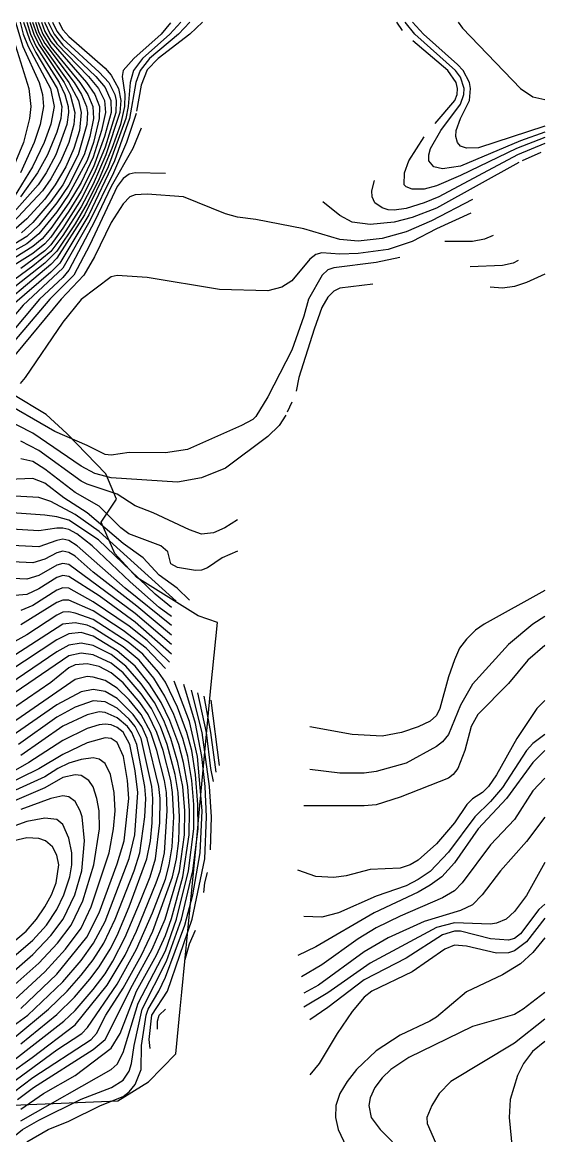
# Model space of a CAD drawing. Header units: metres. Extents: x 243346 to 243928, y 280875 to 281308.
# Drawn here: x 243797.5 to 243927.7, y 281030.8 to 281308.3 of the extents above; entities that cross this region are included whole.
import ezdxf

# ---------------------------------------------------------------- set-up
doc = ezdxf.new("R2010")
doc.units = ezdxf.units.M
for name, color, linetype in [('CONTOURS_1M', 3, 'Continuous'), ('CONTOURS_5M_INDEX', 4, 'Continuous'), ('SITE_BOUNDARY', 6, 'Continuous')]:
    doc.layers.add(name, color=color, linetype=linetype)

msp = doc.modelspace()

# ---------------------------------------------------------------- linework, layer by layer
at = {"layer": 'CONTOURS_1M'}
for points in [[(243837.06, 281308.29, 18), (243834.33, 281305.29, 18), (243827.47, 281299.29, 18), (243825.27, 281296.29, 18), (243824.39, 281293.29, 18), (243823.95, 281287.29, 18), (243823.34, 281284.29, 18), (243818.95, 281272.29, 18), (243813.07, 281260.29, 18), (243806.18, 281249.46, 18), (243804.68, 281247.88, 18), (243788.18, 281234.09, 18)], [(243799.4, 281308.29, 8), (243800.4, 281305.29, 8), (243801.68, 281302.73, 8), (243807.95, 281293.29, 8), (243809.51, 281290.29, 8), (243810.66, 281285.79, 8), (243810.4, 281282.79, 8), (243809.1, 281278.29, 8), (243807.18, 281273.79, 8), (243804.69, 281269.29, 8), (243802.6, 281266.29, 8), (243792.76, 281255.79, 8)], [(243804.01, 281308.29, 14), (243805.51, 281305.29, 14), (243807.68, 281302.58, 14), (243815.87, 281294.79, 14), (243818.18, 281292.03, 14), (243819.61, 281288.79, 14), (243819.69, 281285.79, 14), (243818.03, 281279.79, 14), (243815.26, 281272.29, 14), (243812.18, 281266.22, 14), (243809.18, 281261.24, 14), (243804.68, 281254.73, 14), (243803.18, 281253.03, 14), (243800.18, 281250.69, 14), (243794.18, 281246.92, 14)], [(243806.64, 281308.29, 16), (243807.68, 281306.42, 16), (243809.18, 281304.78, 16), (243818.18, 281296.88, 16), (243819.68, 281295.15, 16), (243821.54, 281291.79, 16), (243822.08, 281288.79, 16), (243821.85, 281285.79, 16), (243818.39, 281275.29, 16), (243815.18, 281267.97, 16), (243812.18, 281262.33, 16), (243807.68, 281255.12, 16), (243804.68, 281251.16, 16), (243800.18, 281247.47, 16), (243794.18, 281243.14, 16)], [(243800.11, 281308.29, 9), (243801.14, 281305.29, 9), (243802.77, 281302.29, 9), (243809.15, 281293.29, 9), (243811.51, 281288.79, 9), (243812.22, 281285.79, 9), (243811.79, 281281.29, 9), (243810.39, 281276.79, 9), (243808.38, 281272.29, 9), (243805.77, 281267.79, 9), (243803.18, 281264.24, 9), (243798.68, 281259.29, 9), (243794.73, 281255.79, 9)], [(243798.7, 281308.29, 7), (243799.61, 281305.29, 7), (243801.04, 281302.29, 7), (243806.75, 281293.29, 7), (243808.18, 281290.29, 7), (243808.99, 281287.29, 7), (243809.08, 281285.79, 7), (243808.63, 281282.79, 7), (243805.88, 281275.29, 7), (243803.5, 281270.79, 7), (243801.51, 281267.79, 7), (243794.89, 281260.29, 7)], [(243839.3, 281308.29, 19), (243836.48, 281305.29, 19), (243829.2, 281299.29, 19), (243826.92, 281296.29, 19), (243825.86, 281293.29, 19), (243824.29, 281284.29, 19), (243820.53, 281273.79, 19), (243814.1, 281260.29, 19), (243806.86, 281248.29, 19), (243804.68, 281246.02, 19), (243795.12, 281237.79, 19)], [(243801.52, 281308.29, 11), (243802.7, 281305.29, 11), (243804.68, 281302.12, 11), (243811.92, 281293.29, 11), (243813.91, 281290.29, 11), (243815.11, 281287.29, 11), (243815.26, 281284.29, 11), (243814.39, 281279.79, 11), (243812.96, 281275.29, 11), (243809.18, 281267.73, 11), (243806.18, 281263.25, 11), (243801.68, 281257.72, 11), (243798.68, 281254.88, 11), (243795.68, 281253.11, 11)], [(243802.29, 281308.29, 12), (243803.18, 281305.96, 12), (243804.68, 281303.49, 12), (243813.57, 281293.29, 12), (243815.65, 281290.29, 12), (243816.74, 281287.29, 12), (243816.68, 281284.29, 12), (243815.25, 281278.29, 12), (243813.68, 281273.81, 12), (243809.18, 281265.45, 12), (243806.18, 281261.08, 12), (243801.68, 281255.54, 12), (243798.68, 281253.07, 12), (243795.68, 281251.37, 12)], [(243803.08, 281308.29, 13), (243804.45, 281305.29, 13), (243806.18, 281302.9, 13), (243814.02, 281294.79, 13), (243816.54, 281291.79, 13), (243818.03, 281288.79, 13), (243818.31, 281285.79, 13), (243817.3, 281281.29, 13), (243815.18, 281274.66, 13), (243812.18, 281268.35, 13), (243809.18, 281263.3, 13), (243804.68, 281256.91, 13), (243802.48, 281254.29, 13), (243800.18, 281252.37, 13), (243795.68, 281249.57, 13)], [(243834.5, 281308.12, 17), (243832.1, 281305.29, 17), (243825.33, 281299.29, 17), (243822.7, 281296.29, 17), (243822.46, 281294.79, 17), (243823.11, 281290.29, 17), (243823.02, 281287.29, 17), (243821.97, 281282.79, 17), (243819.84, 281276.79, 17), (243816.72, 281269.29, 17), (243813.68, 281263.19, 17), (243810.68, 281258.02, 17), (243806.18, 281251.27, 17), (243803.18, 281248.28, 17), (243795.68, 281242.33, 17)], [(243795.87, 281308.29, 4), (243797.64, 281302.29, 4), (243801.71, 281293.29, 4), (243802.55, 281290.29, 4), (243802.79, 281287.29, 4), (243802.02, 281282.79, 4), (243800.49, 281278.29, 4), (243797.12, 281270.79, 4)], [(243797.87, 281308.29, 6), (243799.39, 281303.79, 6), (243800.9, 281300.79, 6), (243806.22, 281291.79, 6), (243807.39, 281287.29, 6), (243807.14, 281284.29, 6), (243806.18, 281280.92, 6), (243803.81, 281275.29, 6), (243801.36, 281270.79, 6), (243797.11, 281264.79, 6)], [(243927.68, 281280.89, 19), (243921.68, 281278.77, 19), (243906.68, 281272.42, 19), (243902.18, 281271.79, 19), (243900.09, 281272.29, 19), (243898.85, 281273.79, 19), (243898.81, 281275.29, 19), (243899.23, 281276.79, 19), (243901.76, 281281.29, 19), (243906.68, 281287.9, 19), (243907.57, 281290.29, 19), (243907.63, 281291.79, 19), (243906.68, 281294.64, 19), (243905.46, 281296.29, 19), (243895.33, 281305.29, 19), (243892.88, 281308.29, 19)], [(243927.68, 281282.43, 18), (243911.18, 281276.99, 18), (243908.18, 281276.88, 18), (243906.68, 281277.44, 18), (243905.92, 281278.29, 18), (243905.56, 281279.79, 18), (243905.65, 281281.29, 18), (243906.68, 281284.29, 18), (243908.9, 281288.79, 18), (243909.21, 281291.79, 18), (243908.93, 281293.29, 18), (243907.33, 281296.29, 18), (243905.98, 281297.79, 18), (243897.49, 281305.29, 18), (243894.72, 281308.29, 18)], [(243906.09, 281308.29, 18), (243907.16, 281306.79, 18), (243921.62, 281291.79, 18), (243924.68, 281289.75, 18), (243927.68, 281289.02, 18)], [(243795.44, 281303.79, 3), (243799.21, 281291.79, 3), (243799.65, 281287.29, 3), (243799.38, 281284.29, 3), (243797.81, 281278.29, 3), (243792.88, 281266.29, 3)], [(243827.18, 281281.94, 21), (243825.08, 281276.79, 21), (243819.68, 281267.37, 21), (243815.61, 281258.79, 21), (243809.18, 281246.52, 21), (243807.68, 281244.67, 21), (243801.8, 281239.29, 21), (243794.18, 281230.17, 21)], [(243927.68, 281278.11, 21), (243920.92, 281275.29, 21), (243901.29, 281264.79, 21), (243897.68, 281263.27, 21), (243893.18, 281261.86, 21), (243890.18, 281261.47, 21), (243888.68, 281261.57, 21), (243887.18, 281262.01, 21), (243885.38, 281263.29, 21), (243884.68, 281264.79, 21), (243884.64, 281266.29, 21), (243885.25, 281268.87, 21)], [(243926.7, 281275.82, 22), (243922.06, 281273.79, 22)], [(243921.19, 281273.31, 22), (243900.68, 281261.96, 22), (243894.68, 281259.6, 22), (243890.18, 281258.49, 22), (243884.18, 281257.9, 22), (243879.68, 281258.46, 22), (243876.68, 281260.11, 22), (243872.41, 281263.52, 22)], [(243833.18, 281270.59, 22), (243825.68, 281270.8, 22), (243824.18, 281270.41, 22), (243822.68, 281269.39, 22), (243821.18, 281267.37, 22), (243814.41, 281252.79, 22), (243810.39, 281245.29, 22), (243804.43, 281239.29, 22), (243794.18, 281227.22, 22)], [(243909.68, 281264.14, 23), (243899.48, 281258.79, 23), (243893.18, 281256.08, 23), (243887.18, 281254.36, 23), (243881.18, 281253.77, 23), (243876.68, 281254.11, 23), (243867.68, 281256.84, 23), (243855.68, 281259.17, 23), (243851.18, 281259.7, 23), (243848.18, 281260.57, 23), (243837.68, 281264.77, 23), (243828.68, 281265.48, 23), (243825.68, 281265.3, 23), (243824.33, 281264.79, 23), (243822.68, 281263, 23), (243819.68, 281258.39, 23), (243815.56, 281249.79, 23), (243812.86, 281245.29, 23), (243807.24, 281239.29, 23), (243795.68, 281225.33, 23)], [(243909.29, 281260.68, 24), (243900.68, 281256.85, 24), (243894.68, 281253.68, 24), (243888.68, 281251.62, 24), (243881.18, 281250.63, 24), (243876.68, 281250.53, 24), (243872.18, 281250.85, 24), (243870.68, 281250.41, 24), (243869.18, 281249.25, 24), (243864.68, 281243.83, 24), (243862.16, 281242.29, 24), (243858.68, 281241.38, 24), (243846.68, 281241.71, 24), (243828.68, 281244.69, 24), (243821.18, 281245.17, 24), (243819.68, 281244.81, 24), (243812.18, 281239.19, 24), (243807.68, 281233.51, 24), (243798.24, 281219.79, 24), (243797.03, 281218.29, 24)], [(243921.04, 281248.93, 26), (243919.84, 281248.29, 26), (243917.18, 281247.67, 26), (243909.13, 281247.34, 26)], [(243927.68, 281245.53, 27), (243923.18, 281243.42, 27), (243920.18, 281242.41, 27), (243917.18, 281242.01, 27), (243914.12, 281242.24, 27)], [(243884.88, 281243, 26), (243876.68, 281242.03, 26), (243875.18, 281241.28, 26), (243873.68, 281239.75, 26), (243872.18, 281237.21, 26), (243870.23, 281231.79, 26), (243866.45, 281219.79, 26), (243865.75, 281216.37, 26)], [(243864.68, 281213.57, 26), (243863.52, 281211.13, 26)], [(243863.18, 281210.36, 26), (243861.52, 281207.79, 26), (243858.68, 281205.02, 26), (243848.18, 281197.18, 26), (243842.18, 281194.71, 26), (243836.18, 281193.7, 26), (243819.68, 281194.71, 26), (243815.65, 281195.79, 26), (243812.18, 281197.67, 26), (243800.18, 281205.85, 26), (243792.68, 281209.73, 26)], [(243851.18, 281184.26, 27), (243847.97, 281182.29, 27), (243845.18, 281181.01, 27), (243842.18, 281180.72, 27), (243839.18, 281181.75, 27), (243830.18, 281186.06, 27), (243825.68, 281187.78, 27), (243821.18, 281190.69, 27), (243813.68, 281193.13, 27), (243812.18, 281193.88, 27), (243801.68, 281201.57, 27), (243797.18, 281203.9, 27)], [(243851.18, 281176.51, 28), (243847.3, 281174.79, 28), (243843.68, 281172.32, 28), (243842.18, 281171.72, 28), (243840.68, 281171.64, 28), (243836.18, 281172.44, 28), (243834.57, 281173.29, 28), (243833.79, 281176.29, 28), (243832.05, 281177.79, 28), (243824.12, 281180.79, 28), (243822.1, 281182.29, 28), (243816.68, 281187.65, 28), (243810.68, 281191.08, 28), (243803.18, 281196.95, 28), (243800.18, 281198.79, 28), (243797.18, 281199.5, 28)], [(243839.16, 281164.29, 29), (243836.1, 281167.29, 29), (243831.68, 281170.52, 29), (243827.64, 281174.79, 29), (243822.68, 281178.42, 29), (243813.68, 281186.01, 29), (243807.9, 281189.79, 29), (243803.18, 281193.41, 29), (243800.18, 281194.55, 29), (243794.18, 281194.36, 29)], [(243834.68, 281162.42, 31), (243830.64, 281165.79, 31), (243816.55, 281179.29, 31), (243809.18, 281184.2, 31), (243806.18, 281185.06, 31), (243803.18, 281185.48, 31), (243786.68, 281186.59, 31)], [(243834.68, 281160.19, 32), (243831.68, 281162.43, 32), (243824.4, 281168.79, 32), (243814.97, 281177.79, 32), (243811.09, 281180.79, 32), (243809.18, 281181.84, 32), (243807.68, 281182.24, 32), (243806.18, 281182.2, 32), (243801.68, 281181.52, 32), (243786.68, 281182.47, 32)], [(243834.68, 281157.92, 33), (243823.17, 281167.29, 33), (243811.2, 281177.79, 33), (243809.18, 281179.1, 33), (243807.68, 281179.43, 33), (243806.18, 281179.15, 33), (243801.68, 281177.57, 33), (243786.68, 281178.33, 33)], [(243834.68, 281155.56, 34), (243826.09, 281162.79, 34), (243815.18, 281171.26, 34), (243810.68, 281175.22, 34), (243809.18, 281176.13, 34), (243807.68, 281176.43, 34), (243806.18, 281176.07, 34), (243803.18, 281174.47, 34), (243800.18, 281173.53, 34), (243788.18, 281174.15, 34)], [(243834.68, 281150.81, 36), (243825.68, 281158.79, 36), (243816.68, 281165.33, 36), (243809.18, 281170.19, 36), (243807.68, 281170.37, 36), (243806.18, 281169.88, 36), (243801.68, 281167.07, 36), (243798.68, 281165.71, 36), (243795.68, 281165.46, 36)], [(243834.22, 281148.83, 37), (243828.68, 281154.23, 37), (243824.18, 281157.78, 37), (243815.18, 281163.88, 37), (243809.18, 281167.21, 37), (243807.68, 281167.31, 37), (243806.18, 281166.77, 37), (243800.18, 281162.95, 37), (243797.18, 281161.65, 37)], [(243833.18, 281147.2, 38), (243828.4, 281152.29, 38), (243822.68, 281156.71, 38), (243815.18, 281161.62, 38), (243809.18, 281164.24, 38), (243807.68, 281164.26, 38), (243806.18, 281163.66, 38), (243797.18, 281158.07, 38)], [(243794.18, 281029.6, 39), (243797.63, 281032.29, 39), (243801.68, 281034.68, 39), (243812.18, 281039.86, 39), (243819.79, 281042.79, 39), (243822.68, 281044.65, 39), (243824.18, 281046.87, 39), (243824.77, 281048.79, 39), (243825.38, 281053.29, 39), (243827.43, 281062.29, 39), (243833.44, 281074.29, 39), (243837.23, 281084.79, 39), (243840.04, 281096.79, 39), (243841.34, 281107.29, 39), (243841.3, 281113.29, 39), (243840.71, 281120.79, 39), (243839.74, 281126.79, 39), (243838.57, 281131.29, 39), (243836.18, 281137.62, 39), (243833.18, 281143.79, 39), (243831.47, 281146.29, 39), (243827.6, 281150.79, 39), (243823.9, 281153.79, 39), (243815.18, 281159.43, 39), (243810.68, 281161.02, 39), (243809.18, 281161.35, 39), (243807.68, 281161.23, 39), (243806.18, 281160.55, 39), (243798.68, 281155.6, 39), (243795.68, 281153.97, 39)], [(243927.68, 281160.16, 31), (243924.68, 281158.29, 31), (243918.68, 281153.18, 31), (243909.7, 281143.29, 31), (243906.68, 281138.06, 31), (243903.68, 281130.75, 31), (243902.18, 281128.95, 31), (243900.68, 281127.8, 31), (243893.18, 281123.63, 31), (243885.68, 281121.52, 31), (243882.68, 281121.15, 31), (243876.68, 281121.16, 31), (243869.18, 281122.04, 31)], [(243797.18, 281037.37, 41), (243802.82, 281041.29, 41), (243810.68, 281045.75, 41), (243819.68, 281052.61, 41), (243821.93, 281056.29, 41), (243826.02, 281066.79, 41), (243831, 281075.79, 41), (243833.18, 281080.71, 41), (243834.68, 281084.89, 41), (243837.53, 281095.29, 41), (243839.15, 281105.79, 41), (243839.21, 281111.79, 41), (243838.74, 281117.79, 41), (243837.7, 281123.79, 41), (243836.54, 281128.29, 41), (243834.32, 281134.29, 41), (243832.13, 281138.79, 41), (243829.25, 281143.29, 41), (243825.67, 281147.79, 41), (243821.18, 281151.67, 41), (243815.18, 281155.28, 41), (243812.18, 281156.16, 41), (243809.18, 281155.88, 41), (243806.18, 281154.39, 41), (243794.18, 281146.46, 41)], [(243796.37, 281039.79, 42), (243800.32, 281042.79, 42), (243815.18, 281052.24, 42), (243818.18, 281054.78, 42), (243824.97, 281068.29, 42), (243829.92, 281077.29, 42), (243833.11, 281084.79, 42), (243836.67, 281096.79, 42), (243837.96, 281105.79, 42), (243838, 281111.79, 42), (243837.5, 281117.79, 42), (243836.31, 281123.79, 42), (243834.58, 281129.79, 42), (243832.8, 281134.29, 42), (243830.44, 281138.79, 42), (243827.18, 281143.37, 42), (243823.34, 281147.79, 42), (243819.68, 281150.68, 42), (243815.18, 281152.99, 42), (243812.18, 281153.56, 42), (243809.18, 281153.03, 42), (243806.18, 281151.4, 42), (243794.18, 281143.21, 42)], [(243792.92, 281039.79, 43), (243800.18, 281045.29, 43), (243814.73, 281054.79, 43), (243816.05, 281056.29, 43), (243818.39, 281060.79, 43), (243822.68, 281067.56, 43), (243827.24, 281075.79, 43), (243830.06, 281081.79, 43), (243834.95, 281095.29, 43), (243835.97, 281099.79, 43), (243836.54, 281104.29, 43), (243836.72, 281110.29, 43), (243836.39, 281116.29, 43), (243835.62, 281120.79, 43), (243833.64, 281128.29, 43), (243831.97, 281132.79, 43), (243829.69, 281137.29, 43), (243827.18, 281140.88, 43), (243822.68, 281146.15, 43), (243819.68, 281148.56, 43), (243815.18, 281150.66, 43), (243812.18, 281151.01, 43), (243809.18, 281150.36, 43), (243778.9, 281129.79, 43)], [(243927.68, 281152.92, 32), (243923.46, 281149.29, 32), (243918.68, 281143.47, 32), (243911.05, 281135.79, 32), (243909.35, 281132.79, 32), (243907.78, 281126.79, 32), (243906.06, 281122.29, 32), (243904.87, 281120.79, 32), (243903.68, 281119.9, 32), (243891.68, 281115.15, 32), (243885.68, 281113.28, 32), (243882.68, 281112.98, 32), (243867.68, 281113.01, 32)], [(243787.25, 281038.29, 44), (243806.18, 281052.19, 44), (243812.37, 281056.29, 44), (243813.76, 281057.79, 44), (243821.18, 281068.53, 44), (243826, 281077.29, 44), (243829.99, 281086.29, 44), (243833.18, 281094.73, 44), (243834.14, 281098.29, 44), (243834.89, 281102.79, 44), (243835.26, 281110.29, 44), (243834.98, 281116.29, 44), (243834.52, 281119.29, 44), (243832.63, 281126.79, 44), (243831.1, 281131.29, 44), (243828.93, 281135.79, 44), (243826.84, 281138.79, 44), (243822.68, 281143.65, 44), (243819.68, 281146.17, 44), (243816.68, 281147.71, 44), (243813.68, 281148.35, 44), (243810.68, 281148.13, 44), (243809.18, 281147.41, 44), (243804.68, 281143.76, 44), (243784.24, 281129.79, 44)], [(243794.35, 281048.79, 46), (243807.89, 281059.29, 46), (243810.68, 281062.02, 46), (243815.18, 281067.2, 46), (243818.18, 281071.12, 46), (243820.12, 281074.29, 46), (243823.21, 281080.29, 46), (243827, 281089.29, 46), (243829.37, 281095.29, 46), (243830.69, 281099.79, 46), (243831.78, 281108.79, 46), (243831.86, 281114.79, 46), (243831.57, 281117.79, 46), (243828.63, 281129.79, 46), (243827.32, 281132.79, 46), (243825.2, 281135.79, 46), (243821.18, 281139.71, 46), (243818.18, 281141.47, 46), (243815.18, 281142.01, 46), (243812.18, 281141.43, 46), (243806.18, 281138.16, 46), (243794.18, 281129.88, 46)], [(243798.64, 281029.29, 38), (243803.99, 281032.29, 38), (243809.18, 281034.41, 38), (243817.04, 281038.29, 38), (243822.68, 281040.52, 38), (243824.18, 281041.7, 38), (243825.68, 281043.56, 38), (243827.19, 281047.29, 38), (243827.21, 281053.29, 38), (243828.4, 281060.79, 38), (243828.9, 281062.29, 38), (243831.54, 281066.79, 38), (243833.18, 281070.31, 38), (243838.01, 281083.29, 38), (243840, 281090.79, 38), (243841.88, 281101.29, 38), (243842.38, 281111.79, 38), (243841.19, 281125.29, 38), (243839.18, 281134.04, 38), (243835.36, 281144.11, 38)], [(243829.42, 281052.54, 37), (243829.19, 281054.79, 37), (243829.83, 281060.79, 37), (243833.7, 281066.79, 37), (243839.86, 281084.79, 37), (243843, 281099.79, 37), (243843.44, 281110.29, 37), (243843.07, 281117.79, 37), (243842.25, 281125.29, 37), (243840.68, 281133.48, 37), (243837.75, 281143.22, 37)], [(243797.18, 281053.65, 47), (243806.18, 281061, 47), (243810.52, 281065.29, 47), (243814.39, 281069.79, 47), (243816.68, 281072.83, 47), (243819.43, 281077.29, 47), (243821.18, 281080.7, 47), (243824.15, 281087.79, 47), (243828.6, 281099.79, 47), (243829.44, 281104.29, 47), (243829.88, 281108.79, 47), (243830.09, 281114.79, 47), (243829.84, 281117.79, 47), (243827.12, 281129.79, 47), (243825.68, 281132.74, 47), (243824.18, 281134.64, 47), (243821.18, 281137.3, 47), (243818.18, 281138.95, 47), (243815.18, 281139.17, 47), (243810.68, 281137.62, 47), (243806.18, 281135.11, 47), (243796.64, 281128.29, 47)], [(243844.39, 281102.01, 36), (243844.7, 281110.29, 36), (243844.19, 281117.79, 36), (243842.33, 281131.29, 36), (243839.71, 281141.79, 36)], [(243845.8, 281121.41, 34), (243844.48, 281131.29, 34), (243842.87, 281140.29, 34)], [(243846.68, 281123.07, 33), (243844.6, 281139.37, 33)], [(243927.68, 281139.26, 33), (243925.74, 281137.29, 33), (243920.7, 281129.79, 33), (243915.68, 281120.69, 33), (243913.69, 281117.79, 33), (243912.2, 281116.29, 33), (243909.68, 281114.76, 33), (243908.31, 281113.29, 33), (243905.18, 281108.76, 33), (243900.68, 281103.5, 33), (243896.18, 281099.46, 33), (243894.18, 281098.29, 33), (243891.68, 281097.49, 33), (243884.18, 281097.13, 33), (243878.18, 281095.57, 33), (243875.18, 281095.17, 33), (243870.68, 281095.39, 33), (243866.18, 281096.97, 33)], [(243795.68, 281055.38, 48), (243804.11, 281062.29, 48), (243808.71, 281066.79, 48), (243812.18, 281070.76, 48), (243815.18, 281074.65, 48), (243817.84, 281078.79, 48), (243820.69, 281084.79, 48), (243825.38, 281096.79, 48), (243826.83, 281101.29, 48), (243828.06, 281110.29, 48), (243828.28, 281114.79, 48), (243828.09, 281117.79, 48), (243826.05, 281128.29, 48), (243824.82, 281131.29, 48), (243823.72, 281132.79, 48), (243821.18, 281134.97, 48), (243818.18, 281136.27, 48), (243816.68, 281136.39, 48), (243813.68, 281135.71, 48), (243807.68, 281132.82, 48), (243797.18, 281125.56, 48)], [(243785.18, 281050.83, 49), (243798.89, 281060.79, 49), (243807.68, 281069.14, 49), (243812.18, 281074.49, 49), (243815.31, 281078.79, 49), (243818.18, 281084.19, 49), (243824.18, 281099.88, 49), (243825.55, 281105.79, 49), (243826.35, 281116.29, 49), (243825.68, 281121.71, 49), (243824.35, 281128.29, 49), (243822.68, 281131.37, 49), (243821.18, 281132.54, 49), (243819.68, 281133.16, 49), (243818.18, 281133.35, 49), (243816.68, 281133.21, 49), (243813.68, 281132.27, 49), (243807.68, 281129.3, 49), (243799.18, 281123.79, 49), (243786.07, 281116.29, 49)], [(243927.68, 281130.79, 34), (243924.68, 281128.53, 34), (243923.18, 281126.83, 34), (243917.18, 281117.56, 34), (243914.18, 281114.08, 34), (243910.28, 281110.29, 34), (243903.68, 281101.48, 34), (243899.18, 281096.62, 34), (243896.18, 281094.61, 34), (243893.18, 281093.1, 34), (243885.68, 281090.46, 34), (243876.29, 281086.29, 34), (243872.18, 281085.24, 34), (243867.68, 281085.38, 34)], [(243795.68, 281064.7, 51), (243803.18, 281071.62, 51), (243808.29, 281077.29, 51), (243812.18, 281082.53, 51), (243814.7, 281087.79, 51), (243819.16, 281101.29, 51), (243820.3, 281107.29, 51), (243820.67, 281111.79, 51), (243820.46, 281116.29, 51), (243819.49, 281120.79, 51), (243818.18, 281123.56, 51), (243816.68, 281124.67, 51), (243815.18, 281124.97, 51), (243812.18, 281124.53, 51), (243809.18, 281123.6, 51), (243806.44, 281122.29, 51), (243803.18, 281120.21, 51), (243791.21, 281114.79, 51)], [(243794.18, 281067.12, 52), (243801.68, 281073.81, 52), (243806.34, 281078.79, 52), (243809.72, 281083.29, 52), (243812.65, 281089.29, 52), (243815.39, 281098.29, 52), (243816.79, 281107.29, 52), (243816.7, 281111.79, 52), (243816.15, 281114.79, 52), (243815.18, 281117.75, 52), (243814.14, 281119.29, 52), (243812.18, 281120.53, 52), (243810.68, 281120.76, 52), (243807.68, 281120.02, 52), (243803.18, 281117.45, 52), (243792.68, 281113.03, 52)], [(243927.68, 281119.86, 36), (243924.68, 281116.73, 36), (243920.18, 281109.63, 36), (243914.18, 281103.28, 36), (243907.1, 281093.79, 36), (243905.18, 281091.85, 36), (243902.18, 281090.03, 36), (243891.68, 281085.53, 36), (243885.68, 281082.55, 36), (243881.18, 281079.85, 36), (243872.18, 281073.41, 36), (243867.09, 281070.38, 36)], [(243794.18, 281070.69, 53), (243800.18, 281075.96, 53), (243804.68, 281080.65, 53), (243807.7, 281084.79, 53), (243810.6, 281090.79, 53), (243812.35, 281096.79, 53), (243813.06, 281104.29, 53), (243812.45, 281110.29, 53), (243811.98, 281111.79, 53), (243810.68, 281114.11, 53), (243809.18, 281115.21, 53), (243807.68, 281115.47, 53), (243804.68, 281114.82, 53), (243797.18, 281112.08, 53)], [(243791.18, 281071.89, 54), (243800.18, 281079.5, 54), (243803.6, 281083.29, 54), (243806.18, 281087.2, 54), (243807.93, 281090.79, 54), (243809.4, 281095.29, 54), (243809.86, 281098.29, 54), (243809.85, 281101.29, 54), (243809.18, 281104.97, 54), (243807.68, 281108.35, 54), (243806.18, 281109.56, 54), (243803.18, 281109.92, 54), (243798.68, 281109.08, 54), (243795.68, 281108.01, 54)], [(243927.68, 281110.21, 37), (243923.18, 281104.1, 37), (243916.63, 281096.79, 37), (243912.07, 281090.79, 37), (243909.68, 281088.36, 37), (243906.68, 281086.9, 37), (243897.68, 281084.17, 37), (243888.68, 281080.12, 37), (243882.68, 281076.59, 37), (243871.33, 281068.29, 37), (243867.68, 281066.33, 37)], [(243927.68, 281098.86, 38), (243923.18, 281090.66, 38), (243920.18, 281086.65, 38), (243918.07, 281084.79, 38), (243915.68, 281083.78, 38), (243914.18, 281083.51, 38), (243905.18, 281083.87, 38), (243900.68, 281082.64, 38), (243884.18, 281073.8, 38), (243873.68, 281066.38, 38), (243867.68, 281062.8, 38)], [(243842.8, 281091.41, 36), (243843, 281093.79, 36), (243843.68, 281096.35, 36)], [(243927.68, 281088.47, 39), (243926.18, 281087.13, 39), (243921.68, 281081.09, 39), (243920.18, 281079.95, 39), (243918.68, 281079.48, 39), (243914.18, 281079.81, 39), (243906.68, 281081.74, 39), (243905.18, 281081.76, 39), (243902.18, 281080.86, 39), (243893.18, 281075.01, 39), (243882.68, 281069.6, 39), (243873.68, 281062.71, 39), (243869.18, 281059.7, 39)], [(243838.09, 281074.71, 36), (243839.18, 281078.6, 36), (243840.68, 281082, 36)], [(243927.68, 281080.13, 41), (243924.68, 281076.41, 41), (243921.68, 281073.65, 41), (243917.18, 281070.87, 41), (243908.18, 281066.67, 41), (243900.68, 281060.33, 41), (243899.08, 281059.29, 41), (243891.68, 281055.8, 41), (243885.68, 281051.9, 41), (243880.81, 281047.29, 41), (243878.48, 281044.29, 41), (243876.68, 281041.29, 41), (243875.68, 281038.29, 41), (243875.54, 281035.29, 41), (243876.22, 281032.29, 41), (243878.18, 281028.08, 41)], [(243927.68, 281066.45, 42), (243922.35, 281062.29, 42), (243920.18, 281060.98, 42), (243909.68, 281057.99, 42), (243893.83, 281050.29, 42), (243889.36, 281047.29, 42), (243887.18, 281045.18, 42), (243885.38, 281042.79, 42), (243884.18, 281040.22, 42), (243883.84, 281038.29, 42), (243884.48, 281035.29, 42), (243886.69, 281032.29, 42), (243892.68, 281026.29, 42)], [(243831.2, 281057.31, 36), (243831.21, 281059.29, 36), (243831.65, 281060.79, 36), (243833.18, 281062.32, 36)], [(243927.68, 281059.83, 43), (243920.18, 281053.84, 43), (243904.27, 281044.29, 43), (243901.37, 281041.29, 43), (243899.54, 281038.29, 43), (243898.33, 281035.29, 43), (243898.37, 281033.79, 43), (243901.07, 281027.79, 43)], [(243927.68, 281054.28, 44), (243924.63, 281051.79, 44), (243922.38, 281048.79, 44), (243920.87, 281045.79, 44), (243919.11, 281039.79, 44), (243918.82, 281035.29, 44), (243919.96, 281023.29, 44)]]:
    msp.add_polyline3d(points, dxfattribs=at)
at = {"layer": 'CONTOURS_5M_INDEX'}
for points in [[(243797, 281308.29, 5), (243797.77, 281305.29, 5), (243799.03, 281302.29, 5), (243804.57, 281291.79, 5), (243805.45, 281287.29, 5), (243804.68, 281282.87, 5), (243802.98, 281278.29, 5), (243800.06, 281272.29, 5), (243795.52, 281264.79, 5)], [(243805.07, 281308.29, 15), (243806.18, 281306.07, 15), (243807.68, 281304.15, 15), (243816.68, 281295.89, 15), (243819.07, 281293.29, 15), (243820.62, 281290.29, 15), (243820.95, 281288.79, 15), (243820.84, 281285.79, 15), (243818.18, 281277.2, 15), (243815.56, 281270.79, 15), (243812.18, 281264.22, 15), (243807.68, 281256.96, 15), (243804.68, 281252.8, 15), (243803.18, 281251.33, 15), (243797.18, 281246.96, 15)], [(243800.81, 281308.29, 10), (243801.68, 281305.77, 10), (243803.18, 281303, 10), (243810.46, 281293.29, 10), (243812.31, 281290.29, 10), (243813.51, 281287.29, 10), (243813.77, 281285.79, 10), (243813.64, 281282.79, 10), (243811.49, 281275.29, 10), (243807.63, 281267.79, 10), (243804.68, 281263.58, 10), (243800.18, 281258.39, 10), (243797.31, 281255.79, 10)], [(243842.43, 281308.29, 20), (243839.29, 281305.29, 20), (243831.35, 281299.29, 20), (243828.68, 281296.46, 20), (243827.18, 281292.63, 20), (243826.01, 281286.13, 20)], [(243892.26, 281306.21, 20), (243890.8, 281308.29, 20)], [(243900.42, 281283.05, 20), (243905.31, 281288.79, 20), (243905.86, 281290.29, 20), (243905.98, 281291.79, 20), (243905.63, 281293.29, 20), (243903.51, 281296.29, 20), (243894.82, 281303.65, 20)], [(243825.91, 281285.56, 20), (243823.5, 281278.29, 20), (243820.28, 281270.79, 20), (243814.39, 281258.79, 20), (243807.68, 281246.97, 20), (243797.74, 281237.79, 20), (243791.18, 281230.1, 20)], [(243927.68, 281279.57, 20), (243920.61, 281276.79, 20), (243906.68, 281270.07, 20), (243900.68, 281267.52, 20), (243897.68, 281266.68, 20), (243894.68, 281266.72, 20), (243893.18, 281267.3, 20), (243892.7, 281267.79, 20), (243892.74, 281270.79, 20), (243893.81, 281273.79, 20), (243897.64, 281279.76, 20)], [(243914.82, 281255.15, 25), (243912.68, 281254.21, 25), (243909.68, 281253.62, 25), (243902.78, 281253.69, 25)], [(243891.57, 281249.69, 25), (243885.68, 281248.4, 25), (243875.18, 281247.1, 25), (243873.68, 281246.55, 25), (243872.21, 281245.29, 25), (243868.82, 281239.29, 25), (243867.68, 281235.08, 25), (243864.68, 281226.6, 25), (243858.68, 281214.91, 25), (243855.68, 281210.04, 25), (243854.95, 281209.29, 25), (243852.13, 281207.79, 25), (243838.71, 281201.79, 25), (243833.18, 281200.95, 25), (243824.18, 281201.05, 25), (243819.68, 281200.39, 25), (243818.18, 281200.53, 25), (243813.68, 281202.82, 25), (243805.63, 281206.29, 25), (243791.18, 281214.6, 25)], [(243835.91, 281164.03, 30), (243816.68, 281181.38, 30), (243810.68, 281185.62, 30), (243804.68, 281188.87, 30), (243801.68, 281189.83, 30), (243785.18, 281190.78, 30)], [(243834.68, 281153.18, 35), (243825.68, 281160.95, 35), (243809.18, 281173.17, 35), (243807.68, 281173.42, 35), (243806.18, 281172.99, 35), (243801.68, 281170.37, 35), (243798.68, 281169.5, 35), (243788.18, 281170.03, 35)], [(243927.68, 281166.7, 30), (243912.62, 281158.29, 30), (243910.46, 281156.79, 30), (243908.18, 281154.53, 30), (243906.47, 281152.29, 30), (243905.18, 281149.41, 30), (243903.68, 281145.15, 30), (243901.57, 281137.29, 30), (243900.68, 281135.5, 30), (243899.18, 281134.13, 30), (243896.18, 281132.7, 30), (243892.02, 281131.29, 30), (243887.18, 281130.4, 30), (243879.68, 281130.77, 30), (243869.18, 281132.68, 30)], [(243797.18, 281034.5, 40), (243819.66, 281047.29, 40), (243821.18, 281048.63, 40), (243822.68, 281051.48, 40), (243826.42, 281063.79, 40), (243833.18, 281076.89, 40), (243835.99, 281084.79, 40), (243838.96, 281096.79, 40), (243840.3, 281107.29, 40), (243840.25, 281113.29, 40), (243839.74, 281119.29, 40), (243838.74, 281125.29, 40), (243837.57, 281129.79, 40), (243835.26, 281135.79, 40), (243833.06, 281140.29, 40), (243830.3, 281144.79, 40), (243826.68, 281149.29, 40), (243822.68, 281152.62, 40), (243815.18, 281157.36, 40), (243813.68, 281158.01, 40), (243810.68, 281158.62, 40), (243807.68, 281158.25, 40), (243795.68, 281150.58, 40)], [(243783.25, 281038.29, 45), (243800.03, 281050.29, 45), (243810.68, 281058.38, 45), (243818.69, 281068.29, 45), (243823.17, 281075.79, 45), (243826, 281081.79, 45), (243830.92, 281093.79, 45), (243831.94, 281096.79, 45), (243832.93, 281101.29, 45), (243833.63, 281111.79, 45), (243833.43, 281116.29, 45), (243832.96, 281119.29, 45), (243831.09, 281126.79, 45), (243829.59, 281131.29, 45), (243827.18, 281135.77, 45), (243824.18, 281139.4, 45), (243821.18, 281142.32, 45), (243818.18, 281144.21, 45), (243815.18, 281145.1, 45), (243813.68, 281145.2, 45), (243810.68, 281144.51, 45), (243793.8, 281132.79, 45)], [(243845.18, 281119.06, 35), (243844.48, 281122.29, 35), (243843.39, 281131.29, 35), (243841.31, 281141.16, 35)], [(243797.18, 281062.45, 50), (243806.18, 281071.06, 50), (243813.61, 281080.29, 50), (243816.67, 281086.29, 50), (243821.18, 281098.54, 50), (243822.93, 281104.29, 50), (243824.11, 281114.79, 50), (243823.78, 281119.29, 50), (243822.72, 281125.29, 50), (243821.18, 281128.82, 50), (243819.68, 281129.8, 50), (243818.18, 281129.92, 50), (243813.68, 281128.66, 50), (243807.68, 281125.77, 50), (243801.68, 281122.21, 50), (243792.68, 281117.79, 50)], [(243927.68, 281126.77, 35), (243924.68, 281123.79, 35), (243918.15, 281114.79, 35), (243911.11, 281107.29, 35), (243905.18, 281098.83, 35), (243902.01, 281095.29, 35), (243899.18, 281093.21, 35), (243896.18, 281091.51, 35), (243885.2, 281086.29, 35), (243870.68, 281077.84, 35), (243866.18, 281075.73, 35)], [(243791.18, 281075.71, 55), (243798.47, 281081.79, 55), (243801.09, 281084.79, 55), (243803.18, 281087.82, 55), (243804.79, 281090.79, 55), (243805.95, 281093.79, 55), (243806.65, 281098.29, 55), (243806.18, 281100.71, 55), (243805.03, 281102.79, 55), (243803.29, 281104.29, 55), (243801.68, 281104.87, 55), (243798.68, 281105.03, 55), (243795.44, 281104.29, 55)], [(243927.68, 281085, 40), (243923.18, 281079.1, 40), (243920.18, 281076.87, 40), (243918.68, 281076.4, 40), (243915.68, 281076.27, 40), (243908.18, 281078.02, 40), (243905.18, 281078.23, 40), (243902.8, 281077.29, 40), (243894.68, 281071.66, 40), (243884.64, 281066.79, 40), (243882.67, 281065.29, 40), (243879.68, 281061.75, 40), (243875.95, 281056.29, 40), (243871.51, 281048.79, 40), (243869.18, 281045.94, 40)]]:
    msp.add_polyline3d(points, dxfattribs=at)
at = {"layer": 'SITE_BOUNDARY'}
msp.add_polyline3d([(243728.57, 281035.67, 0), (243821.35, 281039.45, 0), (243828.96, 281044.24, 0), (243832.35, 281047.7, 0), (243835.78, 281051.19, 0), (243836.87, 281062.37, 0), (243837.29, 281066.58, 0), (243841.03, 281104.74, 0), (243841.81, 281113.05, 0), (243844.55, 281142.37, 0), (243844.55, 281142.37, 0), (243846.14, 281158.7, 0), (243841.32, 281160.32, 0), (243826.04, 281169.87, 0), (243820.59, 281175.87, 0), (243817.19, 281183.74, 0), (243821, 281189.41, 0), (243818.34, 281195.72, 0), (243808.61, 281205.82, 0), (243803.51, 281210.52, 0), (243786.27, 281220.86, 0)], dxfattribs=at)

doc.saveas('drawing.dxf')
